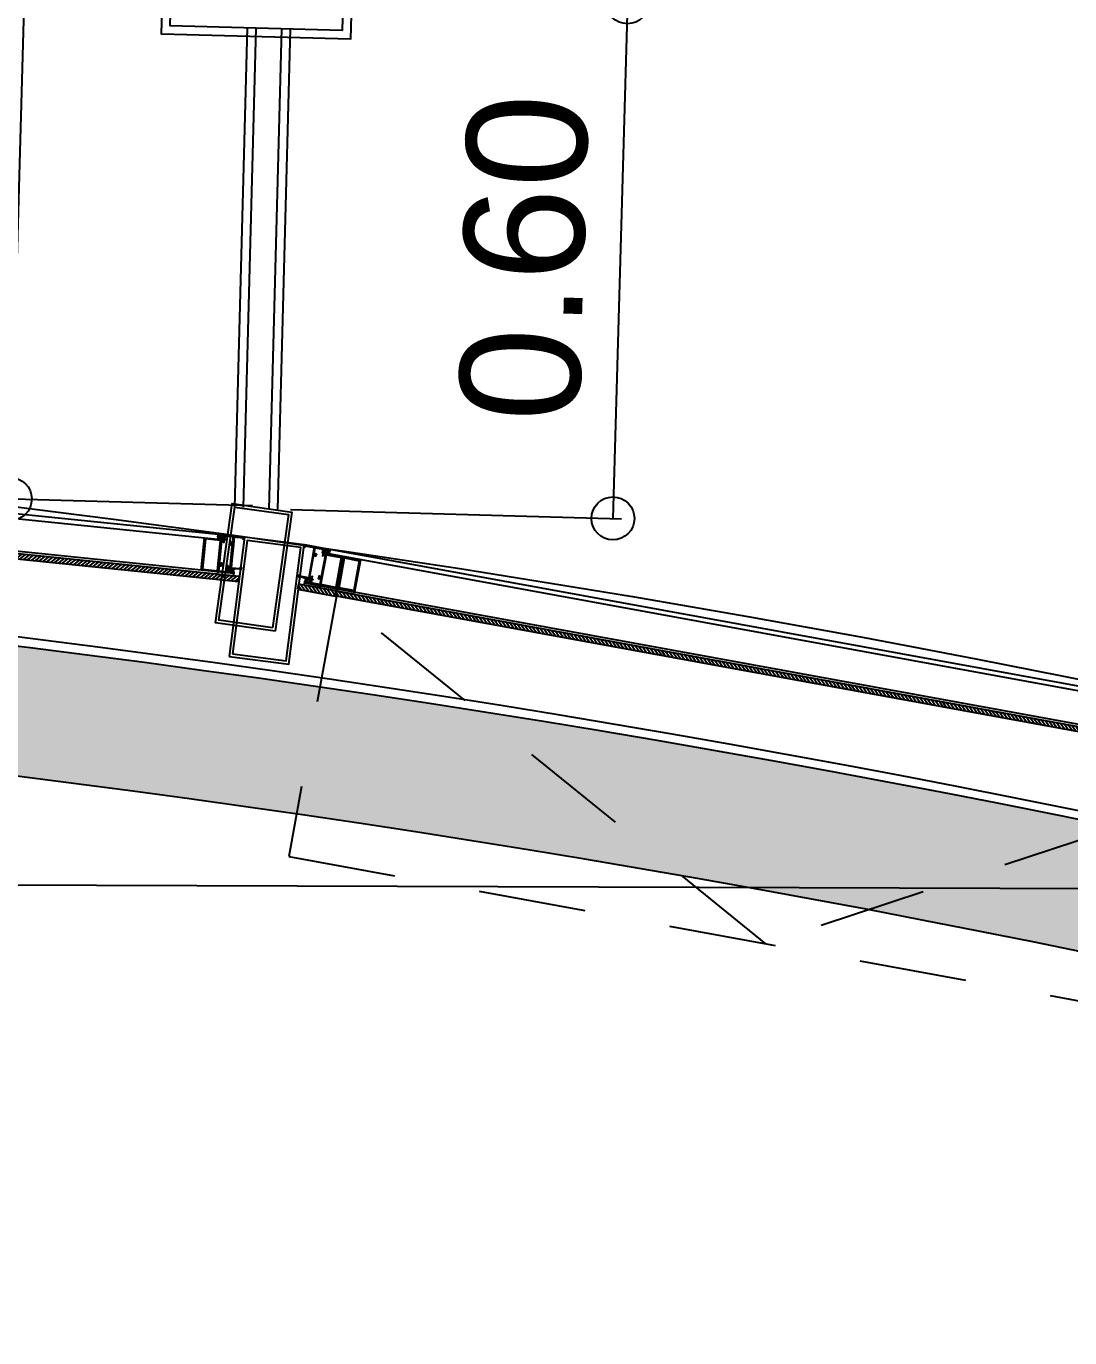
# Model space of a CAD drawing. Header units: millimetres. Extents: x 837111 to 838100, y 1172930 to 1173673.
# Drawn here: x 837874.686 to 837875.899, y 1173311.762 to 1173313.287 of the extents above; entities that cross this region are included whole.
import ezdxf

# ---------------------------------------------------------------- set-up
doc = ezdxf.new("R2010")
doc.units = ezdxf.units.MM
doc.linetypes.add('OLD-ANT-PLANTAS PROPUESTAS$0$KCIG-AP-DW-XR-VENTANERIA$0$HIDDEN', pattern=[0.375, 0.25, -0.125])
for name, color, linetype in [('INT-MUEBLES', 251, 'Continuous'), ('INT-VIDRIO', 1, 'Continuous'), ('INT_COTAS 100', 2, 'Continuous'), ('INT_REVESTIMIENTO', 1, 'Continuous'), ('OLD-ANT-PLANTAS PROPUESTAS$0$A-BORDE DE LOSA PERFIL IPE', 2, 'Continuous'), ('OLD-ANT-PLANTAS PROPUESTAS$0$A-FONDO_253', 253, 'Continuous'), ('OLD-ANT-PLANTAS PROPUESTAS$0$KCIG-AP-DW-XR-VENTANERIA$0$A-A BORDILLO', 1, 'Continuous'), ('OLD-ANT-PLANTAS PROPUESTAS$0$KCIG-AP-DW-XR-VENTANERIA$0$A-A PERFIL ESTRUCTURAL VENTANERIA', 1, 'Continuous'), ('OLD-ANT-PLANTAS PROPUESTAS$0$KCIG-AP-DW-XR-VENTANERIA$0$A-Linea-1', 1, 'Continuous')]:
    doc.layers.add(name, color=color, linetype=linetype)
doc.styles.add('ARIAL', font='arial.ttf')
doc.dimstyles.new('Cotas100', dxfattribs={"dimtxt": 0.14, "dimasz": 0.1, "dimexe": 0.01, "dimexo": 0.01, "dimgap": 0.04, "dimtad": 1, "dimzin": 1, "dimdsep": 46, "dimtxsty": 'ARIAL', "dimblk": 'SMALL', "dimcen": 0.3, "dimclrd": 2, "dimclre": 2, "dimclrt": 1, "dimazin": 2, "dimtfac": 1, "dimtofl": 0, "dimtmove": 0, "dimatfit": 3, "dimldrblk": 'OBLIQUE', "dimfxl": 1, "dimtolj": 1, "dimlwd": -1, "dimlwe": -1, "dimarcsym": 0})
pattern_1 = [(360, (-849.747, 1687.621), (9e-16, 6.985), [5.08, -1.905]), (90, (-849.747, 1687.621), (-6.985, 9e-16), [5.08, -1.905])]
pattern_2 = [(360, (-849.822, 1688.314), (2e-15, 6.985), [5.08, -1.905]), (90, (-849.822, 1688.314), (-6.985, 2e-15), [5.08, -1.905])]
pattern_3 = [(360, (-849.822, 1688.314), (9e-16, 6.985), [5.08, -1.905]), (90, (-849.822, 1688.314), (-6.985, 9e-16), [5.08, -1.905])]

# ---------------------------------------------------------------- blocks, each defined once
blk = doc.blocks.new('OLD-ANT-PLANTAS PROPUESTAS$0$KCIG-AP-DW-XR-VENTANERIA$0$A-VENT PERFIL EST')
h = blk.add_hatch()
h.set_pattern_fill('ANGLE', color=255, angle=-37.1016)
h.set_pattern_definition(pattern_1)
h.paths.add_polyline_path([(-0.035, 0.14), (0.035, 0.14), (0.035, 0), (-0.035, 0)])
h = blk.add_hatch()
h.set_pattern_fill('ANGLE', color=251, angle=-37.1016)
h.set_pattern_definition(pattern_1)
h.paths.add_polyline_path([(-0.0315, 0.1365), (0.0315, 0.1365), (0.0315, 0.0035), (-0.0315, 0.0035)], flags=16)
h.paths.add_polyline_path([(-0.035, 0.14), (0.035, 0.14), (0.035, 0), (-0.035, 0)])
at = {"layer": 'OLD-ANT-PLANTAS PROPUESTAS$0$KCIG-AP-DW-XR-VENTANERIA$0$A-A PERFIL ESTRUCTURAL VENTANERIA'}
for points in [[(-0.035, 0.14), (0.035, 0.14), (0.035, 0), (-0.035, 0)], [(-0.0315, 0.1365), (0.0315, 0.1365), (0.0315, 0.0035), (-0.0315, 0.0035)]]:
    blk.add_lwpolyline(points, close=True, dxfattribs=at)
blk = doc.blocks.new('muebles opcion lina 1')
at = {"layer": 'INT-VIDRIO', "extrusion": (-1.93692e-07, -2.48255e-07, 1), "elevation": 0.0004}
for points in [[(-100.418, -1490.8558), (-100.0701, -1490.4205)], [(-100.4101, -1490.8621), (-100.0623, -1490.4267)], [(-100.3874, -1490.8818), (-100.0388, -1490.4454)], [(-100.3796, -1490.888), (-100.031, -1490.4517)]]:
    blk.add_lwpolyline(points, dxfattribs=at)
at = {"layer": 'INT_REVESTIMIENTO', "elevation": 0}
for points in [[(-98.1333, -1487.842), (-97.9614, -1487.9794), (-99.9826, -1490.5032), (-100.1545, -1490.3659)], [(-98.1317, -1487.8561), (-97.9755, -1487.9809), (-99.9842, -1490.4892), (-100.1404, -1490.3643)]]:
    blk.add_lwpolyline(points, close=True, dxfattribs=at)
at = {"layer": 'OLD-ANT-PLANTAS PROPUESTAS$0$KCIG-AP-DW-XR-VENTANERIA$0$A-A PERFIL ESTRUCTURAL VENTANERIA', "rotation": 134.9105039146858}
blk.add_blockref('OLD-ANT-PLANTAS PROPUESTAS$0$KCIG-AP-DW-XR-VENTANERIA$0$A-VENT PERFIL EST', (-100.3932, -1490.8757), dxfattribs=at)
blk = doc.blocks.new('_Small')
at = {"color": 0, "linetype": 'ByBlock', "lineweight": -2}
blk.add_circle((0, 0), 0.25, dxfattribs=at)
blk = doc.blocks.new('*D394')
at = {"layer": 'Defpoints', "color": 0, "transparency": 16777216}
for p in [(-6.0862, -10.6789, 0), (-6.472, -11.1391), (-6.1713, -11.38)]:
    blk.add_point(p, dxfattribs=at)
at = {"layer": 'INT_COTAS 100', "color": 2, "transparency": 16777216}
for p, q in [((-6.0784, -10.6852), (-5.7881, -10.9177)), ((-5.7959, -10.9114), (-6.1713, -11.38)), ((-6.4642, -11.1454), (-6.1635, -11.3863))]:
    blk.add_line(p, q, dxfattribs=at)
at = {"layer": 'INT_COTAS 100', "color": 2, "transparency": 16777216, "xscale": 0.1, "yscale": 0.1, "zscale": 0.1}
for p, rotation in [((-5.7959, -10.9114), 51.30810026201725), ((-6.1713, -11.38), 231.3081002620172)]:
    blk.add_blockref('_Small', p, dxfattribs=dict(at, rotation=rotation))
at = {"layer": 'INT_COTAS 100', "color": 1, "transparency": 16777216, "insert": (-6.0706, -11.076), "char_height": 0.14, "attachment_point": 5, "rotation": 51.3081, "style": 'ARIAL'}
blk.add_mtext('\\A1;0.60', dxfattribs=at)
blk = doc.blocks.new('_Oblique')
at = {"color": 0, "linetype": 'ByBlock', "lineweight": -2}
blk.add_line((-0.5, -0.5), (0.5, 0.5), dxfattribs=at)
blk = doc.blocks.new('*D406')
at = {"layer": 'Defpoints', "color": 0, "transparency": 16777216}
for p in [(-3.8222, -7.708, 0), (-6.7168, -10.9392), (-6.489, -11.1216)]:
    blk.add_point(p, dxfattribs=at)
at = {"layer": 'INT_COTAS 100', "color": 2, "transparency": 16777216}
for p, q in [((-4.0091, -7.5583), (-6.7168, -10.9392)), ((-3.83, -7.7017), (-4.0169, -7.5521)), ((-6.4968, -11.1154), (-6.7246, -10.9329))]:
    blk.add_line(p, q, dxfattribs=at)
at = {"layer": 'INT_COTAS 100', "color": 2, "transparency": 16777216, "xscale": 0.1, "yscale": 0.1, "zscale": 0.1}
for p, rotation in [((-4.0091, -7.5583), 51.30895135873587), ((-6.7168, -10.9392), 231.3089513587359)]:
    blk.add_blockref('_Small', p, dxfattribs=dict(at, rotation=rotation))
at = {"layer": 'INT_COTAS 100', "color": 1, "transparency": 16777216, "insert": (-5.45, -9.179), "char_height": 0.14, "attachment_point": 5, "rotation": 51.309, "style": 'ARIAL'}
blk.add_mtext('\\A1;4.33', dxfattribs=at)
blk = doc.blocks.new('OLD-ANT-PLANTAS PROPUESTAS$0$KCIG-AP-DW-XR-VENTANERIA$0$A-VENT MOD VIDRIO 02')
h = blk.add_hatch()
h.set_pattern_fill('ANGLE', color=255, angle=-37.1016)
h.set_pattern_definition(pattern_2)
edge = h.paths.add_edge_path()
edge.add_line((1.2106, -0.01), (1.2109, -0.0103))
edge.add_line((1.2109, -0.0103), (1.2109, -0.0277))
edge.add_line((1.2109, -0.0277), (1.2106, -0.028))
edge.add_line((1.2106, -0.028), (1.2109, -0.0283))
edge.add_line((1.2109, -0.0283), (1.2109, -0.0369))
edge.add_line((1.2109, -0.0369), (1.2218, -0.0369))
edge.add_line((1.2218, -0.0369), (1.2218, -0.035))
edge.add_line((1.2218, -0.035), (1.2229, -0.0357))
edge.add_line((1.2229, -0.0357), (1.2229, -0.0375))
edge.add_arc((1.2224, -0.0375), 0.0005, -90, 0, ccw=False)
edge.add_line((1.2224, -0.038), (1.2079, -0.038))
edge.add_arc((1.2079, -0.037), 0.001, 180, 270, ccw=False)
edge.add_line((1.2069, -0.037), (1.2069, -0.0347))
edge.add_line((1.2069, -0.0347), (1.2079, -0.0353))
edge.add_line((1.2079, -0.0353), (1.2079, -0.037))
edge.add_line((1.2079, -0.037), (1.2099, -0.037))
edge.add_line((1.2099, -0.037), (1.2099, -0.0085))
edge.add_line((1.2099, -0.0085), (1.2081, -0.0085))
edge.add_line((1.2081, -0.0085), (1.2081, -0.0103))
edge.add_arc((1.2077, -0.0103), 0.0004, -90, 0, ccw=False)
edge.add_line((1.2077, -0.0107), (1.2075, -0.0107))
edge.add_arc((1.2075, -0.0103), 0.0004, 180, 270, ccw=False)
edge.add_line((1.2071, -0.0103), (1.2071, -0.0085))
edge.add_arc((1.2081, -0.0085), 0.001, 90, 180, ccw=False)
edge.add_line((1.2081, -0.0075), (1.2099, -0.0075))
edge.add_line((1.2099, -0.0075), (1.2099, -0.0011))
edge.add_line((1.2099, -0.0011), (1.2004, -0.0011))
edge.add_line((1.2004, -0.0011), (1.2004, -0.0025))
edge.add_arc((1.1994, -0.0025), 0.001, 270, 360, ccw=False)
edge.add_line((1.1994, -0.0035), (1.1977, -0.0035))
edge.add_line((1.1977, -0.0035), (1.1977, -0.0025))
edge.add_line((1.1977, -0.0025), (1.1994, -0.0025))
edge.add_line((1.1994, -0.0025), (1.1994, -0.0011))
edge.add_line((1.1994, -0.0011), (1.1931, -0.0011))
edge.add_line((1.1931, -0.0011), (1.1931, -0.0025))
edge.add_line((1.1931, -0.0025), (1.1947, -0.0025))
edge.add_line((1.1947, -0.0025), (1.1947, -0.0035))
edge.add_line((1.1947, -0.0035), (1.1931, -0.0035))
edge.add_arc((1.1931, -0.0025), 0.001, 180, 270, ccw=False)
edge.add_line((1.1921, -0.0025), (1.1921, -0.001))
edge.add_arc((1.1931, -0.001), 0.001, 90, 180, ccw=False)
edge.add_line((1.1931, 0), (1.2096, 0))
edge.add_line((1.2096, 0), (1.2099, -0.0003))
edge.add_line((1.2099, -0.0003), (1.2102, 0))
edge.add_line((1.2102, 0), (1.2224, 0))
edge.add_arc((1.2224, -0.0005), 0.0005, 0, 90, ccw=False)
edge.add_line((1.2229, -0.0005), (1.2229, -0.0023))
edge.add_line((1.2229, -0.0023), (1.2218, -0.003))
edge.add_line((1.2218, -0.003), (1.2218, -0.0011))
edge.add_line((1.2218, -0.0011), (1.2109, -0.0011))
edge.add_line((1.2109, -0.0011), (1.2109, -0.0097))
edge.add_line((1.2109, -0.0097), (1.2106, -0.01))
h = blk.add_hatch()
h.set_pattern_fill('ANGLE', color=255, angle=-37.1016)
h.set_pattern_definition(pattern_2)
edge = h.paths.add_edge_path()
edge.add_line((1.1998, -0.0054), (1.1998, -0.0087))
edge.add_line((1.1998, -0.0087), (1.1984, -0.0078))
edge.add_line((1.1984, -0.0078), (1.1984, -0.0067))
edge.add_line((1.1984, -0.0067), (1.1968, -0.0067))
edge.add_line((1.1968, -0.0067), (1.1968, -0.0349))
edge.add_line((1.1968, -0.0349), (1.1986, -0.0349))
edge.add_line((1.1986, -0.0349), (1.1986, -0.0331))
edge.add_arc((1.199, -0.0331), 0.0004, 90, 180, ccw=False)
edge.add_line((1.199, -0.0327), (1.1994, -0.0327))
edge.add_arc((1.1994, -0.0331), 0.0004, 0, 90, ccw=False)
edge.add_line((1.1998, -0.0331), (1.1998, -0.0354))
edge.add_arc((1.199, -0.0354), 0.0008, 270, 360, ccw=False)
edge.add_line((1.199, -0.0362), (1.1968, -0.0362))
edge.add_line((1.1968, -0.0362), (1.1968, -0.0421))
edge.add_line((1.1968, -0.0421), (1.2059, -0.0421))
edge.add_line((1.2059, -0.0421), (1.2071, -0.0402))
edge.add_line((1.2071, -0.0402), (1.2085, -0.0402))
edge.add_line((1.2085, -0.0402), (1.2073, -0.0421))
edge.add_line((1.2073, -0.0421), (1.2134, -0.0421))
edge.add_line((1.2134, -0.0421), (1.2121, -0.0402))
edge.add_line((1.2121, -0.0402), (1.2136, -0.0402))
edge.add_line((1.2136, -0.0402), (1.2148, -0.0421))
edge.add_line((1.2148, -0.0421), (1.2148, -0.0434))
edge.add_line((1.2148, -0.0434), (0.008, -0.0434))
edge.add_line((0.008, -0.0434), (0.008, -0.0421))
edge.add_line((0.008, -0.0421), (0.0093, -0.0402))
edge.add_line((0.0093, -0.0402), (0.0107, -0.0402))
edge.add_line((0.0107, -0.0402), (0.0095, -0.0421))
edge.add_line((0.0095, -0.0421), (0.0156, -0.0421))
edge.add_line((0.0156, -0.0421), (0.0143, -0.0402))
edge.add_line((0.0143, -0.0402), (0.0157, -0.0402))
edge.add_line((0.0157, -0.0402), (0.017, -0.0421))
edge.add_line((0.017, -0.0421), (0.026, -0.0421))
edge.add_line((0.026, -0.0421), (0.026, -0.0362))
edge.add_line((0.026, -0.0362), (0.0238, -0.0362))
edge.add_arc((0.0238, -0.0354), 0.0008, 180, 270, ccw=False)
edge.add_line((0.023, -0.0354), (0.023, -0.0331))
edge.add_arc((0.0234, -0.0331), 0.0004, 90, 180, ccw=False)
edge.add_line((0.0234, -0.0327), (0.0238, -0.0327))
edge.add_arc((0.0238, -0.0331), 0.0004, -0.0001, 89.9999, ccw=False)
edge.add_line((0.0242, -0.0331), (0.0242, -0.0349))
edge.add_line((0.0242, -0.0349), (0.026, -0.0349))
edge.add_line((0.026, -0.0349), (0.026, -0.0067))
edge.add_line((0.026, -0.0067), (0.0244, -0.0067))
edge.add_line((0.0244, -0.0067), (0.0244, -0.0078))
edge.add_line((0.0244, -0.0078), (0.023, -0.0087))
edge.add_line((0.023, -0.0087), (0.023, -0.0054))
edge.add_line((0.023, -0.0054), (1.1998, -0.0054))
h = blk.add_hatch()
h.set_pattern_fill('ANGLE', color=255, angle=-37.1016)
h.set_pattern_definition([(360, (-849.7815, 1686.802), (9e-16, 6.985), [5.08, -1.905]), (90, (-849.7815, 1686.802), (-6.985, 9e-16), [5.08, -1.905])])
h.paths.add_polyline_path([(1.2148, -0.0434), (1.1958, -0.0434), (1.1958, -0.0461), (1.2148, -0.0461)])
edge = h.paths.add_edge_path()
edge.add_line((1.2083, -0.0414), (1.2083, -0.0421))
edge.add_line((1.2083, -0.0421), (1.2124, -0.0421))
edge.add_line((1.2124, -0.0421), (1.2124, -0.0414))
edge.add_line((1.2124, -0.0414), (1.212, -0.0414))
edge.add_arc((1.2123, -0.0406), 0.000773, 129.1511, 251.5535, ccw=False)
edge.add_arc((1.2155, -0.0437), 0.00517, 98.1585, 135.265, ccw=False)
edge.add_arc((1.2147, -0.0383), 0.000248, 283.7432, 450)
edge.add_arc((1.214, -0.0439), 0.00591, 83.3948, 128.1641)
edge.add_arc((1.2067, -0.0439), 0.00591, 51.8359, 96.6052)
edge.add_arc((1.206, -0.0383), 0.000248, 90, 256.2569)
edge.add_arc((1.2052, -0.0437), 0.00519, 44.8007, 81.7759, ccw=False)
edge.add_arc((1.2084, -0.0406), 0.000769, -72.0712, 51.3666, ccw=False)
edge.add_line((1.2087, -0.0414), (1.2083, -0.0414))
edge.add_line((1.2083, -0.0414), (1.2087, -0.0414))
edge.add_line((1.2087, -0.0414), (1.2083, -0.0414))
edge = h.paths.add_edge_path()
edge.add_line((1.1982, -0.0018), (1.1982, -0.0011))
edge.add_line((1.1982, -0.0011), (1.1942, -0.0011))
edge.add_line((1.1942, -0.0011), (1.1942, -0.0018))
edge.add_line((1.1942, -0.0018), (1.1945, -0.0018))
edge.add_arc((1.1943, -0.0025), 0.000773, -50.8489, 71.5536, ccw=False)
edge.add_arc((1.1911, 0.0005), 0.00517, 278.1585, 315.265, ccw=False)
edge.add_arc((1.1919, -0.0048), 0.000248, 103.7432, 270)
edge.add_arc((1.1926, 0.0008), 0.00591, 263.3948, 308.1641)
edge.add_arc((1.1999, 0.0008), 0.00591, 231.8359, 276.6051)
edge.add_arc((1.2005, -0.0048), 0.000248, 270, 436.2568)
edge.add_arc((1.2013, 0.0005), 0.00519, 224.8007, 261.7759, ccw=False)
edge.add_arc((1.1981, -0.0025), 0.000769, 107.9288, 231.3666, ccw=False)
edge.add_line((1.1979, -0.0018), (1.1982, -0.0018))
edge.add_line((1.1982, -0.0018), (1.1979, -0.0018))
edge.add_line((1.1979, -0.0018), (1.1982, -0.0018))
h.paths.add_polyline_path([(1.1755, -0.0434), (1.1565, -0.0434), (1.1565, -0.0461), (1.1755, -0.0461)])
h = blk.add_hatch()
h.set_pattern_fill('ANSI31', color=251, scale=0.001, angle=-37.1016)
h.set_pattern_definition([(45, (-849.7815183, 1686.802251), (-0.0022450640303, 0.0022450640303), [])])
h.paths.add_polyline_path([(0.0473, -0.0461), (0.0473, -0.0521), (1.1755, -0.0521), (1.1755, -0.0461)])
h.paths.add_polyline_path([(1.2214, -0.0521), (1.1768, -0.0521), (1.1768, -0.0461), (1.2214, -0.0461)])
h.paths.add_polyline_path([(0.0014, -0.0521), (0.046, -0.0521), (0.046, -0.0461), (0.0014, -0.0461)])
at = {"color": 2}
blk.add_lwpolyline([(1.2106, -0.01), (1.2109, -0.0103), (1.2109, -0.0277), (1.2106, -0.028), (1.2109, -0.0283), (1.2109, -0.0369), (1.2218, -0.0369), (1.2218, -0.035), (1.2229, -0.0357), (1.2229, -0.0375, -0.414214), (1.2224, -0.038), (1.2079, -0.038, -0.414214), (1.2069, -0.037), (1.2069, -0.0347), (1.2079, -0.0353), (1.2079, -0.037), (1.2099, -0.037), (1.2099, -0.0085), (1.2081, -0.0085), (1.2081, -0.0103, -0.414214), (1.2077, -0.0107), (1.2075, -0.0107, -0.414214), (1.2071, -0.0103), (1.2071, -0.0085, -0.414214), (1.2081, -0.0075), (1.2099, -0.0075), (1.2099, -0.0011), (1.2004, -0.0011), (1.2004, -0.0025, -0.414214), (1.1994, -0.0035), (1.1977, -0.0035), (1.1977, -0.0025), (1.1994, -0.0025), (1.1994, -0.0011), (1.1931, -0.0011), (1.1931, -0.0025), (1.1947, -0.0025), (1.1947, -0.0035), (1.1931, -0.0035, -0.414214), (1.1921, -0.0025), (1.1921, -0.001, -0.414214), (1.1931, 0), (1.2096, 0), (1.2099, -0.0003), (1.2102, 0), (1.2224, 0, -0.414214), (1.2229, -0.0005), (1.2229, -0.0023), (1.2218, -0.003), (1.2218, -0.0011), (1.2109, -0.0011), (1.2109, -0.0097)], format="xyb", close=True, dxfattribs=at)
blk.add_lwpolyline([(1.1998, -0.0054), (1.1998, -0.0087), (1.1984, -0.0078), (1.1984, -0.0067), (1.1968, -0.0067), (1.1968, -0.0349), (1.1986, -0.0349), (1.1986, -0.0331, -0.414213), (1.199, -0.0327), (1.1994, -0.0327, -0.414214), (1.1998, -0.0331), (1.1998, -0.0354, -0.414214), (1.199, -0.0362), (1.1968, -0.0362), (1.1968, -0.0421), (1.2059, -0.0421), (1.2071, -0.0402), (1.2085, -0.0402), (1.2073, -0.0421), (1.2134, -0.0421), (1.2121, -0.0402), (1.2136, -0.0402), (1.2148, -0.0421), (1.2148, -0.0434), (0.008, -0.0434)], format="xyb", dxfattribs=at)
for points in [[(0.023, -0.0054), (1.1998, -0.0054)], [(1.1768, -0.0434), (1.1768, -0.0054)]]:
    blk.add_lwpolyline(points, dxfattribs=at)
for points in [[(1.1555, -0.0434), (1.1755, -0.0434), (1.1755, -0.0054), (1.1555, -0.0054)], [(1.1568, -0.0421), (1.1742, -0.0421), (1.1742, -0.0067), (1.1568, -0.0067)], [(1.1781, -0.0421), (1.1955, -0.0421), (1.1955, -0.0067), (1.1781, -0.0067)]]:
    blk.add_lwpolyline(points, close=True, dxfattribs=at)
at = {"color": 253}
for points in [[(1.1982, -0.0018), (1.1982, -0.0011), (1.1942, -0.0011), (1.1942, -0.0018), (1.1945, -0.0018, -0.591413), (1.1948, -0.0031, -0.163337), (1.1918, -0.0046, 0.886725), (1.1919, -0.0051, 0.197866), (1.1962, -0.0039, 0.197866), (1.2005, -0.0051, 0.886725), (1.2006, -0.0046, -0.162749), (1.1977, -0.0031, -0.597526), (1.1979, -0.0018), (1.1982, -0.0018), (1.1979, -0.0018)], [(1.2083, -0.0414), (1.2083, -0.0421), (1.2124, -0.0421), (1.2124, -0.0414), (1.212, -0.0414, -0.591413), (1.2118, -0.04, -0.163337), (1.2147, -0.0386, 0.886725), (1.2147, -0.0381, 0.197866), (1.2103, -0.0393, 0.197866), (1.206, -0.0381, 0.886725), (1.206, -0.0386, -0.162749), (1.2089, -0.04, -0.597526), (1.2087, -0.0414), (1.2083, -0.0414), (1.2087, -0.0414)]]:
    blk.add_lwpolyline(points, format="xyb", close=True, dxfattribs=at)
for points in [[(1.1755, -0.0434), (1.1565, -0.0434), (1.1565, -0.0461), (1.1755, -0.0461)], [(1.2148, -0.0434), (1.1958, -0.0434), (1.1958, -0.0461), (1.2148, -0.0461)]]:
    blk.add_lwpolyline(points, close=True, dxfattribs=at)
at = {"color": 4}
for points in [[(0.0473, -0.0461), (0.0473, -0.0521), (1.1755, -0.0521), (1.1755, -0.0461)], [(1.2214, -0.0521), (1.1768, -0.0521), (1.1768, -0.0461), (1.2214, -0.0461)]]:
    blk.add_lwpolyline(points, close=True, dxfattribs=at)
at = {"color": 251, "linetype": 'OLD-ANT-PLANTAS PROPUESTAS$0$KCIG-AP-DW-XR-VENTANERIA$0$HIDDEN', "ltscale": 0.5}
for points in [[(1.1755, -0.0521), (1.1755, -0.3598), (0.0473, -0.3598), (0.0473, -0.0521)], [(0.0473, -0.0521), (0.6114, -0.3598), (1.1755, -0.0521)]]:
    blk.add_lwpolyline(points, dxfattribs=at)
at = {"layer": 'Defpoints'}
blk.add_line((0, 0), (1.2229, 0), dxfattribs=at)
blk = doc.blocks.new('*U175')
h = blk.add_hatch()
h.set_pattern_fill('ANGLE', color=255, angle=-37.1016)
h.set_pattern_definition(pattern_3)
edge = h.paths.add_edge_path()
edge.add_line((1.2106, -0.01), (1.2109, -0.0103))
edge.add_line((1.2109, -0.0103), (1.2109, -0.0277))
edge.add_line((1.2109, -0.0277), (1.2106, -0.028))
edge.add_line((1.2106, -0.028), (1.2109, -0.0283))
edge.add_line((1.2109, -0.0283), (1.2109, -0.0369))
edge.add_line((1.2109, -0.0369), (1.2218, -0.0369))
edge.add_line((1.2218, -0.0369), (1.2218, -0.035))
edge.add_line((1.2218, -0.035), (1.2229, -0.0357))
edge.add_line((1.2229, -0.0357), (1.2229, -0.0375))
edge.add_arc((1.2224, -0.0375), 0.0005, 270, 360, ccw=False)
edge.add_line((1.2224, -0.038), (1.2079, -0.038))
edge.add_arc((1.2079, -0.037), 0.001, 180, 270, ccw=False)
edge.add_line((1.2069, -0.037), (1.2069, -0.0347))
edge.add_line((1.2069, -0.0347), (1.2079, -0.0353))
edge.add_line((1.2079, -0.0353), (1.2079, -0.037))
edge.add_line((1.2079, -0.037), (1.2099, -0.037))
edge.add_line((1.2099, -0.037), (1.2099, -0.0085))
edge.add_line((1.2099, -0.0085), (1.2081, -0.0085))
edge.add_line((1.2081, -0.0085), (1.2081, -0.0103))
edge.add_arc((1.2077, -0.0103), 0.0004, -90, 0, ccw=False)
edge.add_line((1.2077, -0.0107), (1.2075, -0.0107))
edge.add_arc((1.2075, -0.0103), 0.0004, 180, 270, ccw=False)
edge.add_line((1.2071, -0.0103), (1.2071, -0.0085))
edge.add_arc((1.2081, -0.0085), 0.001, 90, 180, ccw=False)
edge.add_line((1.2081, -0.0075), (1.2099, -0.0075))
edge.add_line((1.2099, -0.0075), (1.2099, -0.0011))
edge.add_line((1.2099, -0.0011), (1.2004, -0.0011))
edge.add_line((1.2004, -0.0011), (1.2004, -0.0025))
edge.add_arc((1.1994, -0.0025), 0.001, 270, 360, ccw=False)
edge.add_line((1.1994, -0.0035), (1.1977, -0.0035))
edge.add_line((1.1977, -0.0035), (1.1977, -0.0025))
edge.add_line((1.1977, -0.0025), (1.1994, -0.0025))
edge.add_line((1.1994, -0.0025), (1.1994, -0.0011))
edge.add_line((1.1994, -0.0011), (1.1931, -0.0011))
edge.add_line((1.1931, -0.0011), (1.1931, -0.0025))
edge.add_line((1.1931, -0.0025), (1.1947, -0.0025))
edge.add_line((1.1947, -0.0025), (1.1947, -0.0035))
edge.add_line((1.1947, -0.0035), (1.1931, -0.0035))
edge.add_arc((1.1931, -0.0025), 0.001, 180, 270, ccw=False)
edge.add_line((1.1921, -0.0025), (1.1921, -0.001))
edge.add_arc((1.1931, -0.001), 0.001, 90, 180, ccw=False)
edge.add_line((1.1931, 0), (1.2096, 0))
edge.add_line((1.2096, 0), (1.2099, -0.0003))
edge.add_line((1.2099, -0.0003), (1.2102, 0))
edge.add_line((1.2102, 0), (1.2224, 0))
edge.add_arc((1.2224, -0.0005), 0.0005, 0, 90, ccw=False)
edge.add_line((1.2229, -0.0005), (1.2229, -0.0023))
edge.add_line((1.2229, -0.0023), (1.2218, -0.003))
edge.add_line((1.2218, -0.003), (1.2218, -0.0011))
edge.add_line((1.2218, -0.0011), (1.2109, -0.0011))
edge.add_line((1.2109, -0.0011), (1.2109, -0.0097))
edge.add_line((1.2109, -0.0097), (1.2106, -0.01))
h = blk.add_hatch()
h.set_pattern_fill('ANGLE', color=255, angle=-37.1016)
h.set_pattern_definition(pattern_3)
edge = h.paths.add_edge_path()
edge.add_line((1.1998, -0.0054), (1.1998, -0.0087))
edge.add_line((1.1998, -0.0087), (1.1984, -0.0078))
edge.add_line((1.1984, -0.0078), (1.1984, -0.0067))
edge.add_line((1.1984, -0.0067), (1.1968, -0.0067))
edge.add_line((1.1968, -0.0067), (1.1968, -0.0349))
edge.add_line((1.1968, -0.0349), (1.1986, -0.0349))
edge.add_line((1.1986, -0.0349), (1.1986, -0.0331))
edge.add_arc((1.199, -0.0331), 0.0004, 90, 180, ccw=False)
edge.add_line((1.199, -0.0327), (1.1994, -0.0327))
edge.add_arc((1.1994, -0.0331), 0.0004, 0, 90, ccw=False)
edge.add_line((1.1998, -0.0331), (1.1998, -0.0354))
edge.add_arc((1.199, -0.0354), 0.0008, 270, 360, ccw=False)
edge.add_line((1.199, -0.0362), (1.1968, -0.0362))
edge.add_line((1.1968, -0.0362), (1.1968, -0.0421))
edge.add_line((1.1968, -0.0421), (1.2059, -0.0421))
edge.add_line((1.2059, -0.0421), (1.2071, -0.0402))
edge.add_line((1.2071, -0.0402), (1.2085, -0.0402))
edge.add_line((1.2085, -0.0402), (1.2073, -0.0421))
edge.add_line((1.2073, -0.0421), (1.2134, -0.0421))
edge.add_line((1.2134, -0.0421), (1.2121, -0.0402))
edge.add_line((1.2121, -0.0402), (1.2136, -0.0402))
edge.add_line((1.2136, -0.0402), (1.2148, -0.0421))
edge.add_line((1.2148, -0.0421), (1.2148, -0.0434))
edge.add_line((1.2148, -0.0434), (0.008, -0.0434))
edge.add_line((0.008, -0.0434), (0.008, -0.0421))
edge.add_line((0.008, -0.0421), (0.0093, -0.0402))
edge.add_line((0.0093, -0.0402), (0.0107, -0.0402))
edge.add_line((0.0107, -0.0402), (0.0095, -0.0421))
edge.add_line((0.0095, -0.0421), (0.0156, -0.0421))
edge.add_line((0.0156, -0.0421), (0.0143, -0.0402))
edge.add_line((0.0143, -0.0402), (0.0157, -0.0402))
edge.add_line((0.0157, -0.0402), (0.017, -0.0421))
edge.add_line((0.017, -0.0421), (0.026, -0.0421))
edge.add_line((0.026, -0.0421), (0.026, -0.0362))
edge.add_line((0.026, -0.0362), (0.0238, -0.0362))
edge.add_arc((0.0238, -0.0354), 0.0008, 180, 270, ccw=False)
edge.add_line((0.023, -0.0354), (0.023, -0.0331))
edge.add_arc((0.0234, -0.0331), 0.0004, 90, 180, ccw=False)
edge.add_line((0.0234, -0.0327), (0.0238, -0.0327))
edge.add_arc((0.0238, -0.0331), 0.0004, 0, 90, ccw=False)
edge.add_line((0.0242, -0.0331), (0.0242, -0.0349))
edge.add_line((0.0242, -0.0349), (0.026, -0.0349))
edge.add_line((0.026, -0.0349), (0.026, -0.0067))
edge.add_line((0.026, -0.0067), (0.0244, -0.0067))
edge.add_line((0.0244, -0.0067), (0.0244, -0.0078))
edge.add_line((0.0244, -0.0078), (0.023, -0.0087))
edge.add_line((0.023, -0.0087), (0.023, -0.0054))
edge.add_line((0.023, -0.0054), (1.1998, -0.0054))
h = blk.add_hatch()
h.set_pattern_fill('ANGLE', color=255, angle=-37.1016)
h.set_pattern_definition(pattern_3)
h.paths.add_polyline_path([(1.2148, -0.0434), (1.1958, -0.0434), (1.1958, -0.0461), (1.2148, -0.0461)])
edge = h.paths.add_edge_path()
edge.add_line((1.2083, -0.0414), (1.2083, -0.0421))
edge.add_line((1.2083, -0.0421), (1.2124, -0.0421))
edge.add_line((1.2124, -0.0421), (1.2124, -0.0414))
edge.add_line((1.2124, -0.0414), (1.212, -0.0414))
edge.add_arc((1.2123, -0.0406), 0.000773, 129.1511, 251.5535, ccw=False)
edge.add_arc((1.2155, -0.0437), 0.00517, 98.1585, 135.265, ccw=False)
edge.add_arc((1.2147, -0.0383), 0.000248, 283.7431, 449.9999)
edge.add_arc((1.214, -0.0439), 0.00591, 83.3948, 128.1641)
edge.add_arc((1.2067, -0.0439), 0.00591, 51.8359, 96.6051)
edge.add_arc((1.206, -0.0383), 0.000248, 90, 256.2569)
edge.add_arc((1.2052, -0.0437), 0.00519, 44.8007, 81.7759, ccw=False)
edge.add_arc((1.2084, -0.0406), 0.000769, -72.0712, 51.3666, ccw=False)
edge.add_line((1.2087, -0.0414), (1.2083, -0.0414))
edge.add_line((1.2083, -0.0414), (1.2087, -0.0414))
edge.add_line((1.2087, -0.0414), (1.2083, -0.0414))
edge = h.paths.add_edge_path()
edge.add_line((1.1982, -0.0018), (1.1982, -0.0011))
edge.add_line((1.1982, -0.0011), (1.1942, -0.0011))
edge.add_line((1.1942, -0.0011), (1.1942, -0.0018))
edge.add_line((1.1942, -0.0018), (1.1945, -0.0018))
edge.add_arc((1.1943, -0.0025), 0.000773, -50.8489, 71.5536, ccw=False)
edge.add_arc((1.1911, 0.0005), 0.00517, 278.1585, 315.265, ccw=False)
edge.add_arc((1.1919, -0.0048), 0.000248, 103.7432, 270)
edge.add_arc((1.1926, 0.0008), 0.00591, 263.3949, 308.1641)
edge.add_arc((1.1999, 0.0008), 0.00591, 231.8359, 276.6051)
edge.add_arc((1.2005, -0.0048), 0.000248, 270, 436.2568)
edge.add_arc((1.2013, 0.0005), 0.00519, 224.8007, 261.7759, ccw=False)
edge.add_arc((1.1981, -0.0025), 0.000769, 107.9288, 231.3666, ccw=False)
edge.add_line((1.1979, -0.0018), (1.1982, -0.0018))
edge.add_line((1.1982, -0.0018), (1.1979, -0.0018))
edge.add_line((1.1979, -0.0018), (1.1982, -0.0018))
h = blk.add_hatch()
h.set_pattern_fill('ANSI31', color=251, scale=0.001, angle=-37.1016)
h.set_pattern_definition([(45, (-849.8819873, 1687.5950843), (-0.0022450640303, 0.0022450640303), [])])
h.paths.add_polyline_path([(0.0014, -0.0461), (0.0014, -0.0521), (1.2214, -0.0521), (1.2214, -0.0461)])
at = {"color": 2}
blk.add_lwpolyline([(1.2106, -0.01), (1.2109, -0.0103), (1.2109, -0.0277), (1.2106, -0.028), (1.2109, -0.0283), (1.2109, -0.0369), (1.2218, -0.0369), (1.2218, -0.035), (1.2229, -0.0357), (1.2229, -0.0375, -0.414214), (1.2224, -0.038), (1.2079, -0.038, -0.414214), (1.2069, -0.037), (1.2069, -0.0347), (1.2079, -0.0353), (1.2079, -0.037), (1.2099, -0.037), (1.2099, -0.0085), (1.2081, -0.0085), (1.2081, -0.0103, -0.414214), (1.2077, -0.0107), (1.2075, -0.0107, -0.414214), (1.2071, -0.0103), (1.2071, -0.0085, -0.414214), (1.2081, -0.0075), (1.2099, -0.0075), (1.2099, -0.0011), (1.2004, -0.0011), (1.2004, -0.0025, -0.414214), (1.1994, -0.0035), (1.1977, -0.0035), (1.1977, -0.0025), (1.1994, -0.0025), (1.1994, -0.0011), (1.1931, -0.0011), (1.1931, -0.0025), (1.1947, -0.0025), (1.1947, -0.0035), (1.1931, -0.0035, -0.414214), (1.1921, -0.0025), (1.1921, -0.001, -0.414214), (1.1931, 0), (1.2096, 0), (1.2099, -0.0003), (1.2102, 0), (1.2224, 0, -0.414214), (1.2229, -0.0005), (1.2229, -0.0023), (1.2218, -0.003), (1.2218, -0.0011), (1.2109, -0.0011), (1.2109, -0.0097)], format="xyb", close=True, dxfattribs=at)
blk.add_lwpolyline([(1.1998, -0.0054), (1.1998, -0.0087), (1.1984, -0.0078), (1.1984, -0.0067), (1.1968, -0.0067), (1.1968, -0.0349), (1.1986, -0.0349), (1.1986, -0.0331, -0.414213), (1.199, -0.0327), (1.1994, -0.0327, -0.414214), (1.1998, -0.0331), (1.1998, -0.0354, -0.414214), (1.199, -0.0362), (1.1968, -0.0362), (1.1968, -0.0421), (1.2059, -0.0421), (1.2071, -0.0402), (1.2085, -0.0402), (1.2073, -0.0421), (1.2134, -0.0421), (1.2121, -0.0402), (1.2136, -0.0402), (1.2148, -0.0421), (1.2148, -0.0434), (0.008, -0.0434)], format="xyb", dxfattribs=at)
for points in [[(0.023, -0.0054), (1.1998, -0.0054)], [(1.1768, -0.0434), (1.1768, -0.0054)]]:
    blk.add_lwpolyline(points, dxfattribs=at)
blk.add_lwpolyline([(1.1781, -0.0421), (1.1955, -0.0421), (1.1955, -0.0067), (1.1781, -0.0067)], close=True, dxfattribs=at)
at = {"color": 253}
for points in [[(1.1982, -0.0018), (1.1982, -0.0011), (1.1942, -0.0011), (1.1942, -0.0018), (1.1945, -0.0018, -0.591413), (1.1948, -0.0031, -0.163337), (1.1918, -0.0046, 0.886725), (1.1919, -0.0051, 0.197866), (1.1962, -0.0039, 0.197866), (1.2005, -0.0051, 0.886725), (1.2006, -0.0046, -0.162749), (1.1977, -0.0031, -0.597526), (1.1979, -0.0018), (1.1982, -0.0018), (1.1979, -0.0018)], [(1.2083, -0.0414), (1.2083, -0.0421), (1.2124, -0.0421), (1.2124, -0.0414), (1.212, -0.0414, -0.591413), (1.2118, -0.04, -0.163337), (1.2147, -0.0386, 0.886725), (1.2147, -0.0381, 0.197866), (1.2103, -0.0393, 0.197866), (1.206, -0.0381, 0.886725), (1.206, -0.0386, -0.162749), (1.2089, -0.04, -0.597526), (1.2087, -0.0414), (1.2083, -0.0414), (1.2087, -0.0414)]]:
    blk.add_lwpolyline(points, format="xyb", close=True, dxfattribs=at)
blk.add_lwpolyline([(1.2148, -0.0434), (1.1958, -0.0434), (1.1958, -0.0461), (1.2148, -0.0461)], close=True, dxfattribs=at)
at = {"layer": 'OLD-ANT-PLANTAS PROPUESTAS$0$KCIG-AP-DW-XR-VENTANERIA$0$A-Linea-1'}
blk.add_line((1.2229, 0), (0, 0), dxfattribs=at)
blk.add_lwpolyline([(0.0014, -0.0461), (0.0014, -0.0521), (1.2214, -0.0521), (1.2214, -0.0461)], close=True, dxfattribs=at)
blk = doc.blocks.new('COTAS PP1')
at = {"layer": 'INT_COTAS 100'}
for base, p1, p2, angle, picture, middle in [((-6.7168, -10.9392), (-3.8222, -7.708, 0), (-6.489, -11.1216), 51.309, '*D406', (-5.45, -9.179)), ((-6.1713, -11.38), (-6.0862, -10.6789, 0), (-6.472, -11.1391), 231.3081, '*D394', (-6.0706, -11.076))]:
    dim = blk.add_linear_dim(base=base, p1=p1, p2=p2, angle=angle, dimstyle='Cotas100', override={"dimtmove": 1}, dxfattribs=at)
    dim.commit()
    dim.dimension.update_dxf_attribs({"geometry": picture, "text_midpoint": middle})

msp = doc.modelspace()

# ---------------------------------------------------------------- hatches: boundary and pattern name
at = {"layer": 'OLD-ANT-PLANTAS PROPUESTAS$0$A-FONDO_253'}
h = msp.add_hatch(color=256, dxfattribs=at)
h.dxf.hatch_style = 1
edge = h.paths.add_edge_path(flags=16)
edge.add_arc((837846.53, 1173295.9527), 7.5868, 283.24726, 358.05954, ccw=False)
edge.add_arc((837850.9884, 1173281.9316), 7.1719, 112.28635, 191.82705)
edge.add_arc((837834.7346, 1173278.7885), 9.3844, -50.43566, 10.26995, ccw=False)
edge.add_arc((837836.7501, 1173276.3905), 6.2521, 215.49283, 309.32341, ccw=False)
edge.add_arc((837839.3232, 1173278.177), 9.3844, 124.23668, 215.25189, ccw=False)
edge.add_arc((837831.6059, 1173289.3915), 4.2293, 305.1936, 455.5207)
edge.add_arc((837830.0951, 1173303.879), 10.337, 219.23705, 276.13072, ccw=False)
edge.add_arc((837827.4306, 1173301.6864), 6.8864, 124.76014, 219.12965, ccw=False)
edge.add_arc((837829.382, 1173298.8406), 10.337, 56.26149, 124.65274, ccw=False)
edge.add_arc((837840.8038, 1173317.2309), 11.3224, 239.88674, 421.47083)
edge.add_arc((837858.6593, 1173341.399), 18.8991, 173.4389, 228.80281, ccw=False)
edge.add_arc((837850.1749, 1173342.3747), 10.3588, 80.76497, 173.4383, ccw=False)
edge.add_arc((837848.8042, 1173333.9451), 18.8991, 8.12764, 80.76438, ccw=False)
edge.add_arc((837881.8448, 1173340.7758), 14.9226, 196.18175, 260.44984)
edge.add_arc((837878.0357, 1173314.5812), 11.556, 37.21934, 83.37479, ccw=False)
edge.add_arc((837882.5174, 1173318.4489), 5.6597, -57.8324, 33.4796, ccw=False)
edge.add_arc((837879.2426, 1173323.8328), 11.961, 260.10754, 301.71636, ccw=False)
edge.add_arc((837872.6987, 1173296.5666), 16.1206, 73.8317, 104.33849)
edge.add_arc((837874.2833, 1173292.5463), 20.4152, 105.85297, 171.12537)
edge = h.paths.add_edge_path()
edge.add_arc((837846.53, 1173295.9527), 7.7368, 283.33596, 357.99178, ccw=False)
edge.add_arc((837850.9884, 1173281.9316), 7.0219, 112.38212, 191.84353)
edge.add_arc((837834.7346, 1173278.7885), 9.5344, -50.43755, 10.28231, ccw=False)
edge.add_arc((837836.7501, 1173276.3905), 6.4021, 215.49, 309.32623, ccw=False)
edge.add_arc((837839.3232, 1173278.177), 9.5344, 124.2443, 215.25378, ccw=False)
edge.add_arc((837831.6059, 1173289.3915), 4.0793, 305.2109, 455.5096)
edge.add_arc((837830.0951, 1173303.879), 10.487, 219.23628, 276.1263, ccw=False)
edge.add_arc((837827.4306, 1173301.6864), 7.0364, 124.759, 219.13079, ccw=False)
edge.add_arc((837829.382, 1173298.8406), 10.487, 56.28761, 124.65351, ccw=False)
edge.add_arc((837840.8038, 1173317.2309), 11.1724, 239.91092, 421.55577)
edge.add_arc((837858.6593, 1173341.399), 19.0491, 173.4389, 228.85316, ccw=False)
edge.add_arc((837850.1749, 1173342.3747), 10.5088, 80.76497, 173.43831, ccw=False)
edge.add_arc((837848.8041, 1173333.9451), 19.0491, 8.15954, 80.76438, ccw=False)
edge.add_arc((837881.8448, 1173340.7758), 14.7726, 196.22252, 260.43507)
edge.add_arc((837878.0357, 1173314.5812), 11.706, 37.19545, 83.35594, ccw=False)
edge.add_arc((837882.5174, 1173318.4489), 5.8097, -57.83827, 33.52803, ccw=False)
edge.add_arc((837879.2426, 1173323.8328), 12.111, 260.06842, 301.71914, ccw=False)
edge.add_arc((837872.6987, 1173296.5666), 15.9706, 73.80236, 104.33139)
edge.add_arc((837874.2833, 1173292.5463), 20.2652, 105.85858, 171.09985)

# ---------------------------------------------------------------- linework, layer by layer
at = {"layer": 'INT-MUEBLES'}
msp.add_line((837867.0284, 1173312.3148), (837878.2494, 1173312.276), dxfattribs=at)
at = {"layer": 'OLD-ANT-PLANTAS PROPUESTAS$0$A-BORDE DE LOSA PERFIL IPE'}
for points in [[(837854.262, 1173295.6816, -0.33778), (837848.3146, 1173288.4245, 0.361311), (837844.1159, 1173280.4904, -0.271319), (837840.8073, 1173271.4382, -0.433963), (837831.5374, 1173272.6737, -0.419383), (837833.958, 1173286.0585, 0.7694), (837831.2142, 1173293.4519, -0.253457), (837821.9724, 1173297.2458, -0.436743), (837823.419, 1173307.4672, -0.307477), (837835.2025, 1173307.564, 1.014458), (837846.1252, 1173327.0545, -0.246615), (837839.735, 1173343.5756, -0.427946), (837851.8614, 1173352.7473, -0.32784), (837867.6605, 1173336.6488, 0.287749), (837879.3901, 1173326.2086, -0.204182), (837887.3605, 1173321.6579, -0.421215), (837885.61, 1173313.5308, -0.183763), (837877.1537, 1173311.9033, 0.134002), (837868.7455, 1173312.0402, 0.292616), (837854.262, 1173295.6816)], [(837854.1124, 1173295.6958, -0.338541), (837848.2685, 1173288.5678, 0.361702), (837843.9687, 1173280.4617, -0.271252), (837840.712, 1173271.554, -0.433934), (837831.6597, 1173272.7605, -0.419413), (837834.0434, 1173285.9353, 0.769597), (837831.199, 1173293.6011, -0.253474), (837822.0887, 1173297.3405, -0.436731), (837823.5044, 1173307.3439, -0.307598), (837835.1232, 1173307.4366, 1.01392), (837846.2114, 1173327.1784, -0.246382), (837839.884, 1173343.5585, -0.427946), (837851.8374, 1173352.5993, -0.327994), (837867.5135, 1173336.6171, 0.288012), (837879.369, 1173326.06, -0.204159), (837887.2381, 1173321.571, -0.420936), (837885.5306, 1173313.658, -0.183574), (837877.1877, 1173312.0496, 0.133903), (837868.7064, 1173312.1851, 0.292763)]]:
    msp.add_lwpolyline(points, format="xyb", close=True, dxfattribs=at)
at = {"layer": 'OLD-ANT-PLANTAS PROPUESTAS$0$KCIG-AP-DW-XR-VENTANERIA$0$A-A BORDILLO'}
for points in [[(837867.2323, 1173337.9039, 0.315386), (837879.3918, 1173325.9639, -0.033337), (837880.9596, 1173325.6623, -0.13511), (837886.1584, 1173321.8904, -0.373744), (837885.8565, 1173314.4926, -0.130113), (837881.0475, 1173311.9718, -0.027753), (837879.7033, 1173311.8408, -0.062658), (837877.2112, 1173312.0525, 0.133985), (837868.6988, 1173312.2021, 0.080389), (837862.771, 1173309.4431, 0.061947), (837858.9724, 1173306.113, 0.064967), (837855.993, 1173301.7348, 0.06757)], [(837855.8591, 1173301.8024, -0.064967), (837858.8604, 1173306.2127, -0.061947), (837862.6868, 1173309.5673, -0.080413), (837868.66, 1173312.347, -0.133928), (837877.2479, 1173312.198, 0.062515), (837879.6972, 1173311.9907, 0.02764), (837881.0194, 1173312.1192, 0.12985), (837885.7512, 1173314.5995, 0.37346), (837886.0413, 1173321.7967, 0.134946), (837880.9141, 1173325.5191, 0.033245), (837879.3701, 1173325.8155, -0.315435), (837867.0849, 1173337.8763, 0.310345)]]:
    msp.add_lwpolyline(points, format="xyb", dxfattribs=at)

# ---------------------------------------------------------------- block references
at = {"rotation": 354.1546140558176}
msp.add_blockref('*U175', (837873.723, 1173312.8171), dxfattribs=at)
at = {"xscale": -1, "rotation": 349.6517033325616}
msp.add_blockref('OLD-ANT-PLANTAS PROPUESTAS$0$KCIG-AP-DW-XR-VENTANERIA$0$A-VENT MOD VIDRIO 02', (837876.2121, 1173312.464), dxfattribs=at)
at = {"layer": 'INT-MUEBLES', "color": 6, "rotation": 37.10163905756178}
msp.add_blockref('muebles opcion lina 1', (837055.6881, 1174562.3597), dxfattribs=at)
at = {"layer": 'INT_COTAS 100', "rotation": 37.09076668030418}
msp.add_blockref('COTAS PP1', (837873.4277, 1173325.5137), dxfattribs=at)
at = {"layer": 'OLD-ANT-PLANTAS PROPUESTAS$0$KCIG-AP-DW-XR-VENTANERIA$0$A-A PERFIL ESTRUCTURAL VENTANERIA', "xscale": -1, "rotation": 172.6631998668859}
msp.add_blockref('OLD-ANT-PLANTAS PROPUESTAS$0$KCIG-AP-DW-XR-VENTANERIA$0$A-VENT PERFIL EST', (837874.9742, 1173312.6881), dxfattribs=at)

doc.saveas('drawing.dxf')
